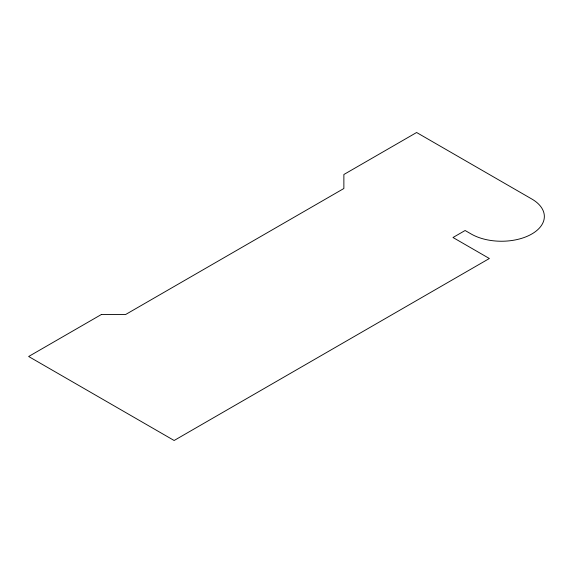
<?xml version="1.0" encoding="UTF-8"?>
<svg xmlns="http://www.w3.org/2000/svg" width="573" height="573" viewBox="0 0 573 573"><rect width="100%" height="100%" fill="white"/><g stroke="black" fill="none" stroke-linecap="round" stroke-linejoin="round"><path stroke-width="0.86" d="M101.392 314.498L28.65 356.499L174.135 440.494L489.363 258.502L452.992 237.501L465.111 230.504L471.178 233.999A42.868 24.746 0 0 0 531.794 233.999A42.868 24.746 0 0 0 531.794 199.003L416.614 132.506L343.872 174.507L343.872 188.503L125.645 314.498L101.392 314.498"/></g></svg>
